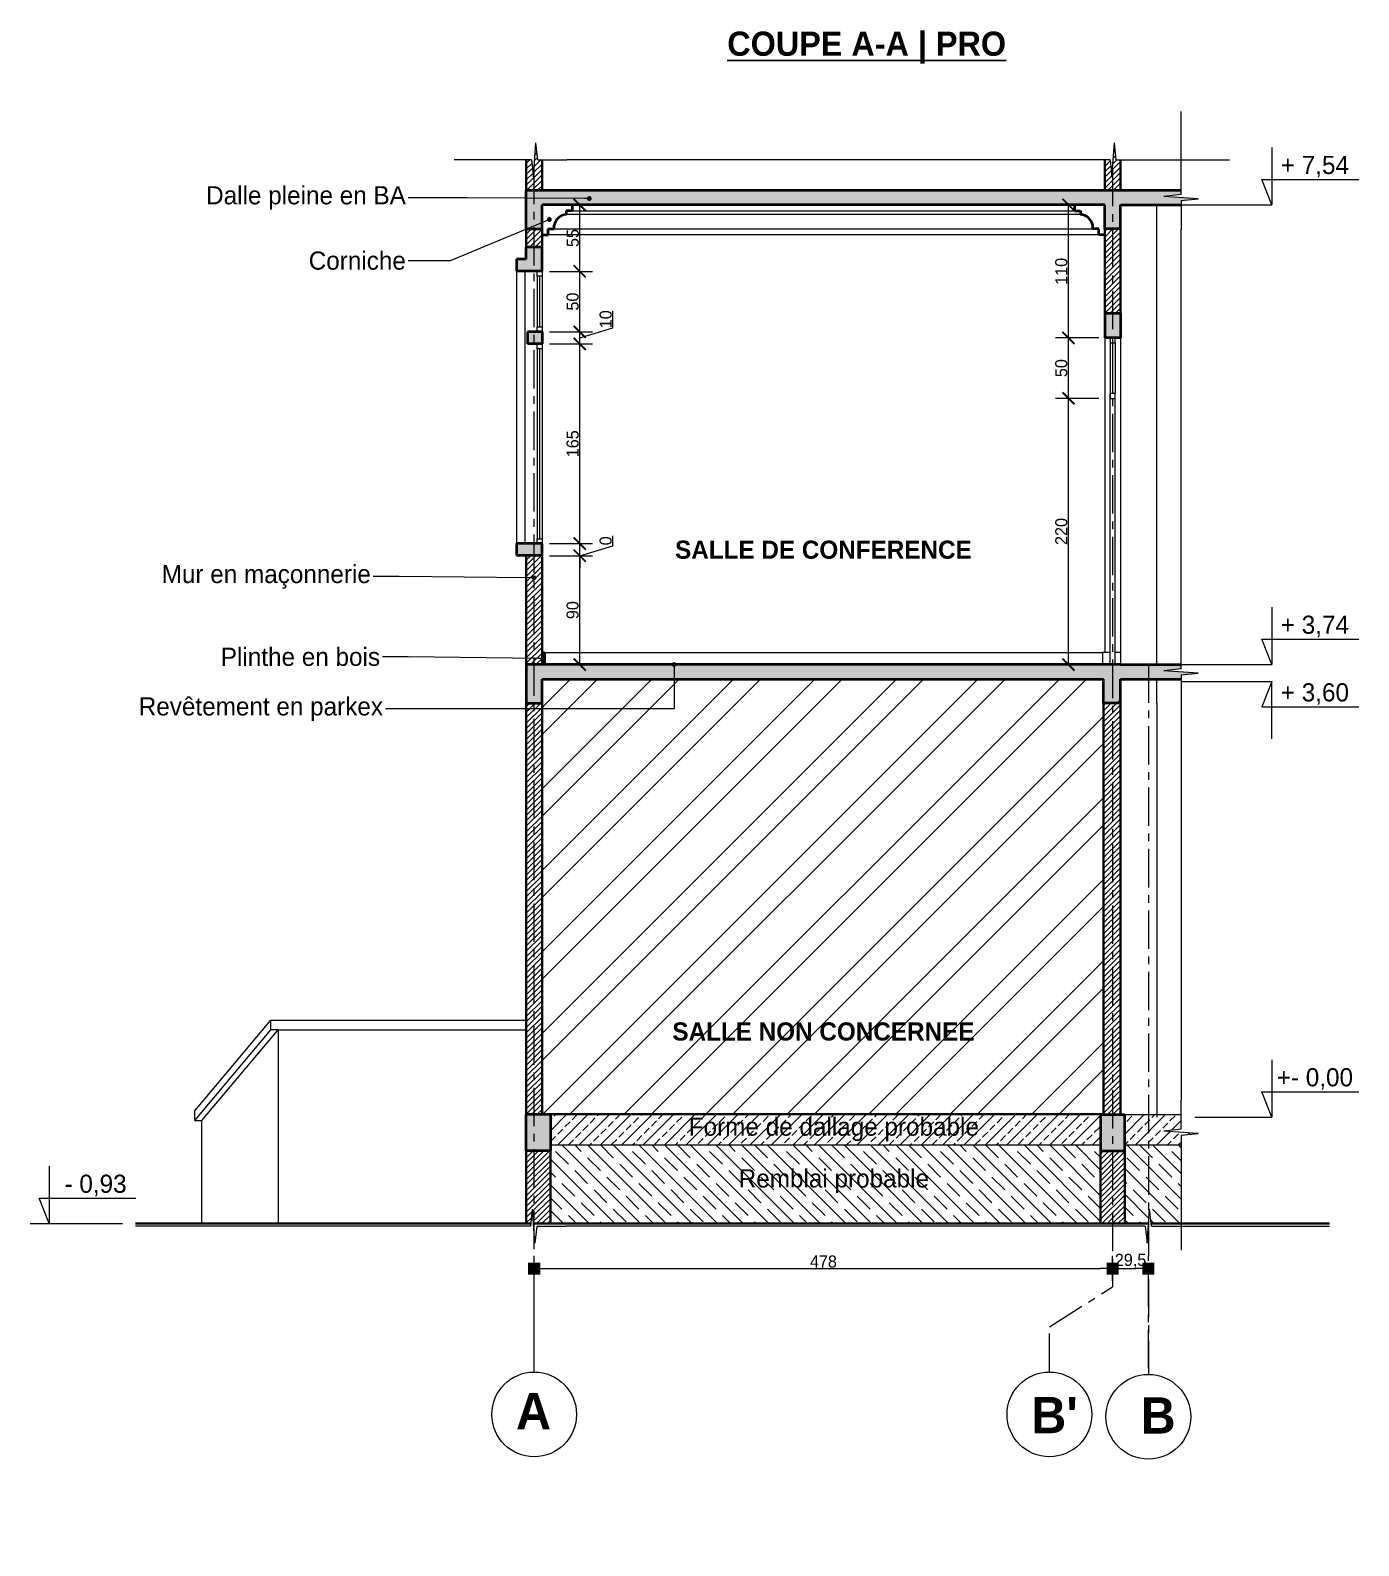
# Model space of a CAD drawing. Header units: centimetres. Extents: x -15293 to 11572, y -4790 to 2619.
# Drawn here: x 10301 to 11398, y -45 to 1208 of the extents above; entities that cross this region are included whole.
import ezdxf
from ezdxf import colors
from ezdxf.entities.mleader import LeaderData, LeaderLine
from ezdxf.math import Vec2, Vec3

# ---------------------------------------------------------------- set-up
doc = ezdxf.new("R2010")
doc.units = ezdxf.units.CM
doc.linetypes.add('Axe', pattern=[1093.611073, 529.166651, -211.666656, 141.111112, -211.666656])
doc.linetypes.add('CENTER', pattern=[50.8, 31.75, -6.35, 6.35, -6.35])
doc.layers.get('0').update_dxf_attribs({"lineweight": 0})
for name, color, linetype, lineweight in [('Hachure', 7, 'Continuous', 30), ('Symbole de rupture', 6, 'Continuous', 0), ('TSJ_MENUISERIE', 150, 'Continuous', 15), ('TSJ_MUR', 1, 'Continuous', 30), ('TSJ_TN', 34, 'Continuous', 30), ('TSJ_VUE', 5, 'Continuous', 13)]:
    doc.layers.add(name, color=color, linetype=linetype, lineweight=lineweight)
for name, color, linetype, lineweight, true_color in [('TSJ_AXE', 7, 'CENTER', 0, 0xb80000), ('TSJ_COUPE', 7, 'Continuous', 35, 0xff4747), ('TSJ_CREATION', 7, 'Continuous', 30, 0xf7821d), ('TSJ_HACHURE', 7, 'Axe', 0, 0x969696)]:
    doc.layers.add(name, color=color, linetype=linetype, lineweight=lineweight, true_color=true_color)
doc.layers.add('TSJ_COTATION', color=144, linetype='Continuous')
doc.layers.add('TSJ_TEXTE', color=6, linetype='Continuous')
doc.styles.get("Standard").update_dxf_attribs({"font": 'GOTHIC.TTF'})
doc.dimstyles.new('Axe cotation', dxfattribs={"dimtxt": 10, "dimasz": 10, "dimexe": 10.625, "dimexo": 5, "dimtad": 1, "dimtxsty": 'Standard', "dimblk": 'BOXFILLED', "dimcen": 8, "dimadec": 0, "dimazin": 0, "dimtfac": 1, "dimtmove": 0, "dimatfit": 3, "dimldrblk": 'BOXFILLED', "dimfxl": 1, "dimlwd": 9, "dimlwe": 9, "dimarcsym": 0})
doc.dimstyles.new('ISO-25', dxfattribs={"dimtxt": 10, "dimasz": 10, "dimexe": 10.625, "dimexo": 5, "dimtad": 1, "dimtxsty": 'Standard', "dimblk": 'ARCHTICK', "dimcen": 8, "dimadec": 0, "dimazin": 0, "dimtfac": 1, "dimtmove": 0, "dimatfit": 3, "dimldrblk": 'ARCHTICK', "dimfxl": 25, "dimfxlon": 1, "dimlwd": 9, "dimlwe": 9, "dimarcsym": 0})

# ---------------------------------------------------------------- blocks, each defined once
blk = doc.blocks.new('_Dot')
at = {"color": 0, "linetype": 'ByBlock', "lineweight": -2}
blk.add_line((-0.5, 0), (-1, 0), dxfattribs=at)
at = {"color": 0, "linetype": 'ByBlock', "const_width": 0.5}
blk.add_lwpolyline([(-0.25, 0, 1), (0.25, 0, 1)], format="xyb", close=True, dxfattribs=at)
blk = doc.blocks.new('_ArchTick')
at = {"color": 0, "linetype": 'ByBlock', "const_width": 0.15}
blk.add_lwpolyline([(-0.5, -0.5), (0.5, 0.5)], dxfattribs=at)
blk = doc.blocks.new('*D48')
at = {"layer": 'Defpoints', "color": 0, "transparency": 16777216}
for p in [(10723.5, 773.4), (10754.6, 773.4), (10723.5, 683.4)]:
    blk.add_point(p, dxfattribs=at)
at = {"layer": 'TSJ_COTATION', "color": 0, "lineweight": 9, "transparency": 16777216}
for p, q in [((10729.6, 773.4), (10765.3, 773.4)), ((10754.6, 683.4), (10754.6, 773.4)), ((10729.6, 683.4), (10765.3, 683.4))]:
    blk.add_line(p, q, dxfattribs=at)
at = {"layer": 'TSJ_COTATION', "color": 0, "lineweight": 9, "transparency": 16777216, "xscale": 10, "yscale": 10, "zscale": 10}
for p, rotation in [((10754.6, 773.4), 90), ((10754.6, 683.4), 270)]:
    blk.add_blockref('_ArchTick', p, dxfattribs=dict(at, rotation=rotation))
at = {"layer": 'TSJ_COTATION', "color": 0, "transparency": 16777216, "insert": (10748.8, 728.4), "char_height": 10, "attachment_point": 5, "rotation": 90}
blk.add_mtext('90', dxfattribs=at)
blk = doc.blocks.new('*D49')
at = {"layer": 'Defpoints', "color": 0, "transparency": 16777216}
for p in [(10723.5, 948.4), (10754.6, 948.4), (10723.5, 783.4)]:
    blk.add_point(p, dxfattribs=at)
at = {"layer": 'TSJ_COTATION', "color": 0, "lineweight": 9, "transparency": 16777216}
for p, q in [((10729.6, 948.4), (10765.3, 948.4)), ((10754.6, 783.4), (10754.6, 948.4)), ((10729.6, 783.4), (10765.3, 783.4))]:
    blk.add_line(p, q, dxfattribs=at)
at = {"layer": 'TSJ_COTATION', "color": 0, "lineweight": 9, "transparency": 16777216, "xscale": 10, "yscale": 10, "zscale": 10}
for p, rotation in [((10754.6, 948.4), 90), ((10754.6, 783.4), 270)]:
    blk.add_blockref('_ArchTick', p, dxfattribs=dict(at, rotation=rotation))
at = {"layer": 'TSJ_COTATION', "color": 0, "transparency": 16777216, "insert": (10748.8, 865.9), "char_height": 10, "attachment_point": 5, "rotation": 90}
blk.add_mtext('165', dxfattribs=at)
blk = doc.blocks.new('*D50')
at = {"layer": 'Defpoints', "color": 0, "transparency": 16777216}
for p in [(10723.5, 958.4), (10754.6, 958.4), (10723.5, 948.4)]:
    blk.add_point(p, dxfattribs=at)
at = {"layer": 'TSJ_COTATION', "color": 0, "lineweight": 9, "transparency": 16777216}
for p, q in [((10782, 961.6), (10782, 975.9)), ((10729.6, 958.4), (10765.3, 958.4)), ((10754.6, 953.4), (10782, 961.6)), ((10754.6, 948.4), (10754.6, 958.4)), ((10729.6, 948.4), (10765.3, 948.4))]:
    blk.add_line(p, q, dxfattribs=at)
at = {"layer": 'TSJ_COTATION', "color": 0, "lineweight": 9, "transparency": 16777216, "xscale": 10, "yscale": 10, "zscale": 10}
for p, rotation in [((10754.6, 958.4), 90), ((10754.6, 948.4), 270)]:
    blk.add_blockref('_ArchTick', p, dxfattribs=dict(at, rotation=rotation))
at = {"layer": 'TSJ_COTATION', "color": 0, "transparency": 16777216, "insert": (10776.1, 968.8), "char_height": 10, "attachment_point": 5, "rotation": 90}
blk.add_mtext('10', dxfattribs=at)
blk = doc.blocks.new('*D51')
at = {"layer": 'Defpoints', "color": 0, "transparency": 16777216}
for p in [(10723.5, 1008.4), (10754.6, 1008.4), (10723.5, 958.4)]:
    blk.add_point(p, dxfattribs=at)
at = {"layer": 'TSJ_COTATION', "color": 0, "lineweight": 9, "transparency": 16777216}
for p, q in [((10729.6, 1008.4), (10765.3, 1008.4)), ((10754.6, 958.4), (10754.6, 1008.4)), ((10729.6, 958.4), (10765.3, 958.4))]:
    blk.add_line(p, q, dxfattribs=at)
at = {"layer": 'TSJ_COTATION', "color": 0, "lineweight": 9, "transparency": 16777216, "xscale": 10, "yscale": 10, "zscale": 10}
for p, rotation in [((10754.6, 1008.4), 90), ((10754.6, 958.4), 270)]:
    blk.add_blockref('_ArchTick', p, dxfattribs=dict(at, rotation=rotation))
at = {"layer": 'TSJ_COTATION', "color": 0, "transparency": 16777216, "insert": (10748.8, 983.4), "char_height": 10, "attachment_point": 5, "rotation": 90}
blk.add_mtext('50', dxfattribs=at)
blk = doc.blocks.new('*D52')
at = {"layer": 'Defpoints', "color": 0, "transparency": 16777216}
for p in [(10723.5, 1063.4), (10754.6, 1063.4), (10723.5, 1008.4)]:
    blk.add_point(p, dxfattribs=at)
at = {"layer": 'TSJ_COTATION', "color": 0, "lineweight": 9, "transparency": 16777216}
for p, q in [((10729.6, 1063.4), (10765.3, 1063.4)), ((10754.6, 1008.4), (10754.6, 1063.4)), ((10729.6, 1008.4), (10765.3, 1008.4))]:
    blk.add_line(p, q, dxfattribs=at)
at = {"layer": 'TSJ_COTATION', "color": 0, "lineweight": 9, "transparency": 16777216, "xscale": 10, "yscale": 10, "zscale": 10}
for p, rotation in [((10754.6, 1063.4), 90), ((10754.6, 1008.4), 270)]:
    blk.add_blockref('_ArchTick', p, dxfattribs=dict(at, rotation=rotation))
at = {"layer": 'TSJ_COTATION', "color": 0, "transparency": 16777216, "insert": (10748.9, 1035.9), "char_height": 10, "attachment_point": 5, "rotation": 90}
blk.add_mtext('55', dxfattribs=at)
blk = doc.blocks.new('*D53')
at = {"layer": 'Defpoints', "color": 0, "transparency": 16777216}
for p in [(10723.5, 773.4), (10723.5, 773.4), (10754.6, 773.4)]:
    blk.add_point(p, dxfattribs=at)
at = {"layer": 'TSJ_COTATION', "color": 0, "lineweight": 9, "transparency": 16777216}
for p, q in [((10782, 781.6), (10782, 789.7)), ((10754.6, 773.4), (10754.6, 783.4)), ((10754.6, 773.4), (10782, 781.6)), ((10729.6, 773.4), (10765.3, 773.4)), ((10729.6, 773.4), (10765.3, 773.4)), ((10754.6, 773.4), (10754.6, 763.4))]:
    blk.add_line(p, q, dxfattribs=at)
at = {"layer": 'TSJ_COTATION', "color": 0, "lineweight": 9, "transparency": 16777216, "xscale": 10, "yscale": 10, "zscale": 10}
for rotation in [90, 270]:
    blk.add_blockref('_ArchTick', (10754.6, 773.4), dxfattribs=dict(at, rotation=rotation))
at = {"layer": 'TSJ_COTATION', "color": 0, "transparency": 16777216, "insert": (10776.1, 785.7), "char_height": 10, "attachment_point": 5, "rotation": 90}
blk.add_mtext('0', dxfattribs=at)
blk = doc.blocks.new('*D54')
at = {"layer": 'Defpoints', "color": 0, "transparency": 16777216}
for p in [(11158.5, 903.4), (11193, 903.4), (11188.5, 683.4)]:
    blk.add_point(p, dxfattribs=at)
at = {"layer": 'TSJ_COTATION', "color": 0, "lineweight": 9, "transparency": 16777216}
for p, q in [((11183.5, 903.4), (11147.9, 903.4)), ((11158.5, 683.4), (11158.5, 903.4)), ((11183.5, 683.4), (11147.9, 683.4))]:
    blk.add_line(p, q, dxfattribs=at)
at = {"layer": 'TSJ_COTATION', "color": 0, "lineweight": 9, "transparency": 16777216, "xscale": 10, "yscale": 10, "zscale": 10}
for p, rotation in [((11158.5, 903.4), 90), ((11158.5, 683.4), 270)]:
    blk.add_blockref('_ArchTick', p, dxfattribs=dict(at, rotation=rotation))
at = {"layer": 'TSJ_COTATION', "color": 0, "lineweight": 9, "transparency": 16777216, "insert": (11152.6, 793.4), "char_height": 10, "attachment_point": 5, "rotation": 90}
blk.add_mtext('220', dxfattribs=at)
blk = doc.blocks.new('*D55')
at = {"layer": 'Defpoints', "color": 0, "transparency": 16777216}
for p in [(11158.5, 953.4), (11188.5, 953.4), (11193, 903.4)]:
    blk.add_point(p, dxfattribs=at)
at = {"layer": 'TSJ_COTATION', "color": 0, "lineweight": 9, "transparency": 16777216}
for p, q in [((11183.5, 953.4), (11147.9, 953.4)), ((11158.5, 903.4), (11158.5, 953.4)), ((11183.5, 903.4), (11147.9, 903.4))]:
    blk.add_line(p, q, dxfattribs=at)
at = {"layer": 'TSJ_COTATION', "color": 0, "lineweight": 9, "transparency": 16777216, "xscale": 10, "yscale": 10, "zscale": 10}
for p, rotation in [((11158.5, 953.4), 90), ((11158.5, 903.4), 270)]:
    blk.add_blockref('_ArchTick', p, dxfattribs=dict(at, rotation=rotation))
at = {"layer": 'TSJ_COTATION', "color": 0, "lineweight": 9, "transparency": 16777216, "insert": (11152.6, 928.4), "char_height": 10, "attachment_point": 5, "rotation": 90}
blk.add_mtext('50', dxfattribs=at)
blk = doc.blocks.new('*D56')
at = {"layer": 'Defpoints', "color": 0, "transparency": 16777216}
for p in [(11158.5, 1063.4), (11188.5, 1063.4), (11188.5, 953.4)]:
    blk.add_point(p, dxfattribs=at)
at = {"layer": 'TSJ_COTATION', "color": 0, "lineweight": 9, "transparency": 16777216}
for p, q in [((11183.5, 1063.4), (11147.9, 1063.4)), ((11158.5, 953.4), (11158.5, 1063.4)), ((11183.5, 953.4), (11147.9, 953.4))]:
    blk.add_line(p, q, dxfattribs=at)
at = {"layer": 'TSJ_COTATION', "color": 0, "lineweight": 9, "transparency": 16777216, "xscale": 10, "yscale": 10, "zscale": 10}
for p, rotation in [((11158.5, 1063.4), 90), ((11158.5, 953.4), 270)]:
    blk.add_blockref('_ArchTick', p, dxfattribs=dict(at, rotation=rotation))
at = {"layer": 'TSJ_COTATION', "color": 0, "transparency": 16777216, "insert": (11152.6, 1008.4), "char_height": 10, "attachment_point": 5, "rotation": 90}
blk.add_mtext('110', dxfattribs=at)
blk = doc.blocks.new('Marque de rupture')
at = {"layer": 'Symbole de rupture', "lineweight": 20}
for p, q in [((0, -3.6), (0, 20.4)), ((0, -3.6), (-14.1, -5.1)), ((14.1, -7.1), (-14.1, -5.1)), ((0, -8.6), (14.1, -7.1)), ((0, -8.6), (0, -32.6))]:
    blk.add_line(p, q, dxfattribs=at)
blk = doc.blocks.new('_BoxFilled')
at = {"color": 0, "linetype": 'ByBlock', "lineweight": -2}
blk.add_line((-0.5, 0), (-1, 0), dxfattribs=at)
at = {"color": 0, "linetype": 'ByBlock'}
blk.add_solid([(-0.5, 0.5), (0.5, 0.5), (-0.5, -0.5), (0.5, -0.5)], dxfattribs=at)
blk = doc.blocks.new('*D386')
at = {"layer": 'Defpoints', "color": 0, "linetype": 'ByBlock', "transparency": 16777216}
for p in [(11195, 184.2), (11195, 169.1), (10717, 98.7)]:
    blk.add_point(p, dxfattribs=at)
at = {"layer": 'TSJ_AXE', "color": 0, "linetype": 'ByBlock', "lineweight": 9, "transparency": 16777216}
for p, q in [((10717, 103.7), (10717, 194.8)), ((11195, 174.1), (11195, 194.8)), ((10727, 184.2), (11185, 184.2))]:
    blk.add_line(p, q, dxfattribs=at)
at = {"layer": 'TSJ_AXE', "color": 0, "linetype": 'ByBlock', "lineweight": 9, "transparency": 16777216, "xscale": 10, "yscale": 10, "zscale": 10, "rotation": 180}
blk.add_blockref('_BoxFilled', (10717, 184.2), dxfattribs=at)
at = {"layer": 'TSJ_AXE', "color": 0, "linetype": 'ByBlock', "lineweight": 9, "transparency": 16777216, "xscale": 10, "yscale": 10, "zscale": 10}
blk.add_blockref('_BoxFilled', (11195, 184.2), dxfattribs=at)
at = {"layer": 'TSJ_AXE', "color": 0, "linetype": 'ByBlock', "transparency": 16777216, "insert": (10956, 190), "char_height": 10, "attachment_point": 5}
blk.add_mtext('478', dxfattribs=at)
blk = doc.blocks.new('*D387')
at = {"layer": 'Defpoints', "color": 0, "transparency": 16777216}
for p in [(11224.5, 184.2), (11195, 169.1), (11224.5, 96.8)]:
    blk.add_point(p, dxfattribs=at)
at = {"layer": 'TSJ_AXE', "color": 0, "lineweight": 9, "transparency": 16777216}
for p, q in [((11195, 174.1), (11195, 194.8)), ((11224.5, 101.8), (11224.5, 194.8)), ((11205, 184.2), (11214.5, 184.2))]:
    blk.add_line(p, q, dxfattribs=at)
at = {"layer": 'TSJ_AXE', "color": 0, "lineweight": 9, "transparency": 16777216, "xscale": 10, "yscale": 10, "zscale": 10, "rotation": 180}
blk.add_blockref('_BoxFilled', (11195, 184.2), dxfattribs=at)
at = {"layer": 'TSJ_AXE', "color": 0, "lineweight": 9, "transparency": 16777216, "xscale": 10, "yscale": 10, "zscale": 10}
blk.add_blockref('_BoxFilled', (11224.5, 184.2), dxfattribs=at)
at = {"layer": 'TSJ_AXE', "color": 0, "transparency": 16777216, "insert": (11209.8, 190.5), "char_height": 10, "attachment_point": 5}
blk.add_mtext('29,5', dxfattribs=at)

msp = doc.modelspace()

# ---------------------------------------------------------------- hatches: boundary and pattern name
at = {"layer": 'Hachure', "true_color": 0xcd6928}
h = msp.add_hatch(color=32, dxfattribs=at)
h.dxf.hatch_style = 1
h.paths.add_polyline_path([(10725.5, 693.441), (10723.5, 693.441), (10723.5, 683.441), (10725.5, 683.441)])
at = {"layer": 'TSJ_HACHURE', "lineweight": 0, "true_color": 0xc7c8ca}
h = msp.add_hatch(dxfattribs=at)
h.set_pattern_fill('ANSI31', color=9)
h.set_pattern_definition([(45, (8661.058, 0), (-2.245064, 2.245064), [])])
h.paths.add_polyline_path([(10717, 281.441), (10710.5, 281.441), (10710.5, 221.441), (10714.299, 221.441), (10715.568, 233.408), (10716.414, 221.441), (10717, 221.441)])
h.paths.add_polyline_path([(10730.5, 281.441), (10717, 281.441), (10717, 221.441), (10730.5, 221.441)])
h.paths.add_polyline_path([(11195, 281.441), (11185, 281.441), (11185, 221.441), (11195, 221.441)])
h.paths.add_polyline_path([(11205, 281.441), (11195, 281.441), (11195, 221.441), (11205, 221.441)])
h.paths.add_polyline_path([(11195, 651.441), (11187.5, 651.441), (11187.5, 311.441), (11195, 311.441)])
h.paths.add_polyline_path([(11201.5, 651.441), (11195, 651.441), (11195, 311.441), (11201.5, 311.441)])
h.paths.add_polyline_path([(10723.5, 1100.441), (10719.932, 1100.441), (10718.432, 1114.583), (10716.432, 1086.3), (10714.932, 1100.441), (10710.5, 1100.441), (10710.5, 1075.441), (10723.5, 1075.441)])
h.paths.add_polyline_path([(11201.5, 1100.441), (11197.932, 1100.441), (11196.432, 1114.583), (11194.432, 1086.3), (11192.932, 1100.441), (11188.5, 1100.441), (11188.5, 1075.441), (11201.5, 1075.441)])
h.paths.add_polyline_path([(10723.5, 1043.441), (10710.852, 1043.441), (10710.5, 1043.295), (10710.5, 1028.441), (10723.5, 1028.441)])
h.paths.add_polyline_path([(10723.5, 773.441), (10710.5, 773.441), (10710.5, 683.441), (10723.5, 683.441)])
h.paths.add_polyline_path([(11201.5, 1043.441), (11188.5, 1043.441), (11188.5, 973.441), (11201.5, 973.441)])
h.paths.add_polyline_path([(10710.5, 1043.295), (10710.852, 1043.441), (10710.5, 1043.441)])
h.paths.add_polyline_path([(10710.5, 311.441), (10723.5, 311.441), (10723.5, 651.441), (10710.5, 651.441)])
at = {"layer": 'TSJ_HACHURE', "true_color": 0xc7c8ca}
h = msp.add_hatch(color=9, dxfattribs=at)
h.dxf.hatch_style = 1
h.paths.add_polyline_path([(10717, 311.441), (10710.5, 311.441), (10710.5, 281.441), (10717, 281.441)])
h.paths.add_polyline_path([(10730.5, 311.441), (10717, 311.441), (10717, 281.441), (10730.5, 281.441)])
h.paths.add_polyline_path([(11195, 311.441), (11185, 311.441), (11185, 281.441), (11195, 281.441)])
h.paths.add_polyline_path([(11205, 311.441), (11195, 311.441), (11195, 281.441), (11205, 281.441)])
h.paths.add_polyline_path([(11195, 671.441), (11187.5, 671.441), (11187.5, 651.441), (11195, 651.441)], flags=17)
h.paths.add_polyline_path([(11201.5, 671.441), (11195, 671.441), (11195, 651.441), (11201.5, 651.441)], flags=17)
h.paths.add_polyline_path([(10723.5, 1028.441), (10710.5, 1028.441), (10710.5, 1018.441), (10702.5, 1018.441), (10702.5, 1008.441), (10723.5, 1008.441)])
h.paths.add_polyline_path([(10723.5, 958.441), (10711.5, 958.441), (10711.5, 948.441), (10723.5, 948.441)])
h.paths.add_polyline_path([(10723.5, 783.441), (10702.5, 783.441), (10702.5, 773.441), (10723.5, 773.441)])
h.paths.add_polyline_path([(11201.5, 973.441), (11188.5, 973.441), (11188.5, 953.441), (11201.5, 953.441)])
h.paths.add_polyline_path([(10723.5, 1063.441), (11188.5, 1063.441), (11188.5, 1043.441), (11201.5, 1043.441), (11201.5, 1063.441), (11251.5, 1063.441), (11251.5, 1066.874), (11265.642, 1068.374), (11237.358, 1070.374), (11251.5, 1071.874), (11251.5, 1075.441), (11201.5, 1075.441), (11188.5, 1075.441), (10710.5, 1075.441), (10710.5, 1043.441), (10723.5, 1043.441)])
h.paths.add_polyline_path([(10723.5, 671.441), (11251.5, 671.441), (11251.5, 674.874), (11265.642, 676.374), (11237.358, 678.374), (11251.5, 679.874), (11251.5, 683.441), (11201.5, 683.441), (11188.5, 683.441), (10710.5, 683.441), (10710.5, 651.441), (10723.5, 651.441)])
at = {"layer": 'TSJ_HACHURE', "true_color": 0xc7c8ca, "transparency": 33554687}
h = msp.add_hatch(dxfattribs=at)
h.set_pattern_fill('ANSI32', color=9, scale=5)
h.set_pattern_definition([(45, (8661.06, 0), (-33.676, 33.676), []), (45, (8683.51, 0), (-33.676, 33.676), [])])
h.paths.add_polyline_path([(10832.555, 671.441), (10723.5, 671.441), (10723.5, 651.441), (10723.5, 646.855), (10832.555, 646.855)], flags=17)
h.paths.add_polyline_path([(10831.832, 364.253), (11080.699, 364.253), (11080.699, 397.073), (10831.832, 397.073)], flags=24)
h.paths.add_polyline_path([(10846.582, -483.573), (11095.449, -483.573), (11095.449, -450.754), (10846.582, -450.754)], flags=24)
h.paths.add_polyline_path([(11187.5, 312.441), (11187.5, 651.441), (11201.5, 651.441), (11201.5, 671.441), (10832.555, 671.441), (10832.555, 646.855), (10723.5, 646.855), (10723.5, 312.441)])
at = {"layer": 'TSJ_HACHURE'}
h = msp.add_hatch(dxfattribs=at)
h.set_pattern_fill('JIS_STN_2.5', color=256, scale=5)
h.set_pattern_definition([(45, (8661.058, -1665.209), (-8.838835, 8.838835), []), (45, (8669.883, -1665.209), (-8.838835, 8.838835), [6, -2.5])])
h.paths.add_polyline_path([(11224.5, 311.441), (11205, 311.441), (11205, 286.441), (11224.5, 286.441)])
h.paths.add_polyline_path([(11251.5, 294.441), (11265.642, 295.941), (11237.358, 297.941), (11251.5, 299.441), (11251.5, 311.441), (11224.5, 311.441), (11224.5, 286.441), (11251.5, 286.441)])
h.paths.add_polyline_path([(10819.505, 285.419), (11109.007, 285.419), (11109.007, 317.8), (10819.505, 317.8)], flags=9)
edge = h.paths.add_edge_path()
edge.add_line((11185, 286.441), (11185, 311.441))
edge.add_line((11185, 311.441), (11122.598, 311.441))
edge.add_arc((11121.598, 311.441), 1, -90, 0, ccw=False)
edge.add_arc((11121.598, 311.441), 1, 180, 270, ccw=False)
edge.add_line((11120.598, 311.441), (10730.5, 311.441))
edge.add_line((10730.5, 311.441), (10730.5, 286.441))
edge.add_line((10730.5, 286.441), (11185, 286.441))
h = msp.add_hatch(dxfattribs=at)
h.set_pattern_fill('JIS_STN_1E', color=256, scale=15, angle=90)
h.set_pattern_definition([(135, (8661.058, -1665.209), (-10.6066, -10.6066), []), (135, (8661.058, -1654.634), (-10.6066, -10.6066), [15, -7.5])])
h.paths.add_polyline_path([(11224.5, 286.441), (11205, 286.441), (11205, 281.441), (11205, 221.441), (11224.5, 221.441)])
h.paths.add_polyline_path([(11251.5, 270.441), (11251.5, 286.441), (11224.5, 286.441), (11224.5, 221.441), (11224.654, 221.441), (11225.5, 233.408), (11226.769, 221.441), (11251.5, 221.441)])
h.paths.add_polyline_path([(10868.865, 242.346), (11059.566, 242.346), (11059.566, 274.727), (10868.865, 274.727)], flags=24)
h.paths.add_polyline_path([(11185, 221.441), (11185, 274.855), (11121.598, 274.855), (11121.598, 286.441), (10730.5, 286.441), (10730.5, 221.441)])
h.paths.add_polyline_path([(11185, 274.855), (11185, 286.441), (11121.598, 286.441), (11121.598, 274.855)])

# ---------------------------------------------------------------- linework, layer by layer
at = {"layer": 'Hachure', "color": 9, "lineweight": 0, "true_color": 0xc7c8ca}
for p, q in [((10723.5, 311.441), (11185, 311.441)), ((11205, 311.441), (11251.5, 311.441)), ((11205, 311.441), (11218, 311.441)), ((10730.5, 286.441), (11185, 286.441)), ((11205, 286.441), (11251.5, 286.441))]:
    msp.add_line(p, q, dxfattribs=at)
at = {"layer": 'Symbole de rupture', "lineweight": 0}
for p, q in [((11251.5, 1095.874), (11251.5, 1140.441)), ((10690.932, 1100.441), (10650.932, 1100.441)), ((11168.932, 1100.441), (10743.932, 1100.441)), ((11221.932, 1100.441), (11291.5, 1100.441)), ((11251.5, 703.874), (11251.5, 1042.874)), ((11251.5, 650.874), (11251.5, 323.441)), ((11251.5, 270.441), (11251.5, 199.441)), ((10690.068, 219.266), (10387.632, 219.266)), ((11198, 219.266), (10743.068, 219.266)), ((11251, 219.266), (11374.061, 219.266))]:
    msp.add_line(p, q, dxfattribs=at)
at = {"layer": 'TSJ_AXE'}
for p, q in [((10717, 98.705), (10717, 1094.331)), ((11195, 1093.891), (11195, 204.903)), ((11195, 1093.891), (11195, 169.143)), ((11224.5, 683.441), (11224.5, 96.77)), ((11142.772, 136.2), (11195, 169.143)), ((11142.772, 98.705), (11142.772, 136.2))]:
    msp.add_line(p, q, dxfattribs=at)
at = {"layer": 'TSJ_AXE', "linetype": 'ByBlock'}
for centre in [(10717, 63.705), (11142.772, 63.705), (11224.5, 61.77)]:
    msp.add_circle(centre, 35, dxfattribs=at)
at = {"layer": 'TSJ_COTATION', "lineweight": 9}
for p, q in [((11251.5, 1063.441), (11326.5, 1063.441)), ((11251.5, 683.441), (11326.5, 683.441)), ((11251.5, 669.441), (11326.5, 669.441)), ((11262.868, 309.441), (11326.5, 309.441)), ((10300.648, 221.441), (10376.784, 221.441))]:
    msp.add_line(p, q, dxfattribs=at)
for points in [[(11326.5, 1110.781), (11326.5, 1063.441), (11318.299, 1084.424), (11398.299, 1084.424)], [(11326.5, 730.781), (11326.5, 683.441), (11318.299, 704.424), (11398.299, 704.424)], [(11326.5, 622.102), (11326.5, 669.441), (11318.299, 648.459), (11398.299, 648.459)], [(11326.5, 356.781), (11326.5, 309.441), (11318.299, 330.424), (11398.299, 330.424)], [(10316.163, 268.781), (10316.163, 221.441), (10307.962, 242.424), (10387.962, 242.424)]]:
    msp.add_lwpolyline(points, dxfattribs=at)
at = {"layer": 'TSJ_COUPE'}
for p, q in [((10710.5, 1075.441), (11251.5, 1075.441)), ((10710.5, 1043.441), (10710.5, 1075.441)), ((11188.5, 1063.441), (10723.5, 1063.441)), ((10723.5, 1043.441), (10723.5, 1063.441)), ((10748.5, 1058.441), (10743.5, 1058.441)), ((10743.5, 1058.441), (10743.5, 1055.441)), ((10748.5, 1063.441), (10748.5, 1058.441)), ((11163.5, 1063.441), (11163.5, 1058.441)), ((11163.5, 1058.441), (11168.5, 1058.441)), ((11168.5, 1058.441), (11168.5, 1055.441)), ((11188.5, 1043.441), (11188.5, 1063.441)), ((11201.5, 1063.441), (11251.5, 1063.441)), ((11201.5, 1043.441), (11201.5, 1063.441)), ((10710.5, 1043.441), (10723.5, 1043.441)), ((10728.5, 1038.441), (10728.5, 1043.441)), ((10728.5, 1043.441), (10733.5, 1043.441)), ((10733.5, 1043.441), (10733.5, 1046.441)), ((11178.5, 1043.441), (11178.5, 1046.441)), ((11183.5, 1043.441), (11178.5, 1043.441)), ((11183.5, 1038.441), (11183.5, 1043.441)), ((11201.5, 1043.441), (11188.5, 1043.441)), ((10723.5, 1028.441), (10710.5, 1028.441)), ((10710.5, 1018.441), (10710.5, 1028.441)), ((10723.5, 1038.441), (10728.5, 1038.441)), ((10723.5, 1008.441), (10723.5, 1028.441)), ((11188.5, 1038.441), (11183.5, 1038.441)), ((10710.5, 1018.441), (10702.5, 1018.441)), ((10702.5, 1018.441), (10702.5, 1008.441)), ((10723.5, 1008.441), (10702.5, 1008.441)), ((11201.5, 973.441), (11188.5, 973.441)), ((11188.5, 973.441), (11188.5, 953.441)), ((11201.5, 973.441), (11201.5, 953.441)), ((10723.5, 958.441), (10711.5, 958.441)), ((10711.5, 958.441), (10711.5, 948.441)), ((10723.5, 958.441), (10723.5, 948.441)), ((11201.5, 953.441), (11188.5, 953.441)), ((10723.5, 948.441), (10711.5, 948.441)), ((10723.5, 783.441), (10702.5, 783.441)), ((10702.5, 783.441), (10702.5, 773.441)), ((10723.5, 773.441), (10723.5, 783.441)), ((10723.5, 773.441), (10702.5, 773.441)), ((10723.5, 693.441), (10725.5, 693.441)), ((10725.5, 693.441), (10725.5, 683.441)), ((11188.5, 683.441), (10710.5, 683.441)), ((10710.5, 683.441), (10710.5, 651.441)), ((11201.5, 683.441), (11188.5, 683.441)), ((11201.5, 683.441), (11251.5, 683.441)), ((10723.5, 651.441), (10723.5, 671.441)), ((10723.5, 671.441), (11187.5, 671.441)), ((11187.5, 651.441), (11187.5, 671.441)), ((11201.5, 651.441), (11201.5, 671.441)), ((11201.5, 671.441), (11251.5, 671.441)), ((10710.5, 651.441), (10723.5, 651.441)), ((11201.5, 651.441), (11187.5, 651.441)), ((10730.5, 311.441), (10710.5, 311.441)), ((10710.5, 281.441), (10710.5, 311.441)), ((10730.5, 311.441), (10730.5, 281.441)), ((11185, 311.441), (11205, 311.441)), ((11185, 311.441), (11185, 281.441)), ((11205, 281.441), (11205, 311.441)), ((10730.5, 281.441), (10710.5, 281.441)), ((11185, 281.441), (11205, 281.441))]:
    msp.add_line(p, q, dxfattribs=at)
for centre, start, end in [((10744.418, 1044.366), 94.738068, 169.236357), ((11167.582, 1044.366), 10.763643, 85.261932)]:
    msp.add_arc(centre, 11.114, start, end, dxfattribs=at)
at = {"layer": 'TSJ_CREATION', "lineweight": 15}
for p, q in [((10436.5, 314.507), (10499.5, 389.441)), ((10499.5, 381.441), (10499.5, 389.441)), ((10499.5, 389.441), (10710.5, 389.441)), ((10436.5, 306.507), (10499.5, 381.441)), ((10442.5, 306.507), (10505.5, 381.441)), ((10505.5, 381.441), (10499.5, 381.441)), ((10505.5, 381.441), (10505.5, 221.507)), ((10505.5, 381.441), (10710.5, 381.441)), ((10436.5, 306.507), (10436.5, 314.507)), ((10436.5, 306.507), (10442.5, 306.507)), ((10442.5, 221.507), (10442.5, 306.507))]:
    msp.add_line(p, q, dxfattribs=at)
at = {"layer": 'TSJ_HACHURE', "color": 9, "lineweight": 0, "true_color": 0xc7c8ca}
msp.add_line((10723.5, 312.441), (11187.5, 312.441), dxfattribs=at)
at = {"layer": 'TSJ_MENUISERIE', "lineweight": 9}
for p, q in [((10719.5, 1004.441), (10719.5, 962.441)), ((10723.5, 1004.441), (10723.5, 962.441)), ((10719.5, 944.441), (10719.5, 787.441)), ((10721.5, 944.441), (10721.5, 787.441)), ((10723.5, 944.441), (10723.5, 787.441)), ((11193, 949.441), (11193, 907.441)), ((11195, 949.441), (11195, 907.441)), ((11197, 949.441), (11197, 907.441)), ((11193, 683.441), (11193, 907.441)), ((11197, 683.441), (11197, 907.441))]:
    msp.add_line(p, q, dxfattribs=at)
at = {"layer": 'TSJ_MENUISERIE', "lineweight": 20}
msp.add_line((10721.5, 1004.441), (10721.5, 962.441), dxfattribs=at)
for points in [[(10723.5, 1004.441), (10719.5, 1004.441), (10719.5, 1008.441), (10723.5, 1008.441)], [(10723.5, 958.441), (10719.5, 958.441), (10719.5, 962.441), (10723.5, 962.441)]]:
    msp.add_lwpolyline(points, close=True, dxfattribs=at)
at = {"layer": 'TSJ_MENUISERIE', "lineweight": 9}
for points in [[(11197, 953.441), (11193, 953.441), (11193, 949.441), (11197, 949.441)], [(10723.5, 944.441), (10719.5, 944.441), (10719.5, 948.441), (10723.5, 948.441)], [(11197, 907.441), (11193, 907.441), (11193, 903.441), (11197, 903.441)], [(10723.5, 783.441), (10719.5, 783.441), (10719.5, 787.441), (10723.5, 787.441)]]:
    msp.add_lwpolyline(points, close=True, dxfattribs=at)
at = {"layer": 'TSJ_MUR'}
for p, q in [((10710.5, 1075.441), (10710.5, 1100.441)), ((10723.5, 1075.441), (10723.5, 1100.441)), ((11188.5, 1075.441), (11188.5, 1100.441)), ((11201.5, 1075.441), (11201.5, 1100.441)), ((10710.5, 1028.441), (10710.5, 1043.441)), ((10723.5, 1043.441), (10723.5, 1028.441)), ((11188.5, 973.441), (11188.5, 1043.441)), ((11201.5, 973.441), (11201.5, 1043.441)), ((10710.5, 683.441), (10710.5, 773.441)), ((10723.5, 683.441), (10723.5, 773.441)), ((10710.5, 309.441), (10710.5, 651.441)), ((10723.5, 651.441), (10723.5, 311.441)), ((11187.5, 651.441), (11187.5, 311.441)), ((11201.5, 651.441), (11201.5, 311.441)), ((10710.5, 221.441), (10710.5, 281.441)), ((10730.5, 281.441), (10730.5, 221.441)), ((11185, 281.441), (11185, 221.441)), ((11205, 221.441), (11205, 281.441))]:
    msp.add_line(p, q, dxfattribs=at)
at = {"layer": 'TSJ_TN'}
for p, q in [((10387.632, 221.441), (10714.299, 221.441)), ((10716.414, 221.441), (11224.654, 221.441)), ((11226.733, 221.441), (11374.061, 221.441))]:
    msp.add_line(p, q, dxfattribs=at)
at = {"layer": 'TSJ_VUE', "lineweight": 9}
for p, q in [((11168.5, 1055.441), (10743.5, 1055.441)), ((10748.5, 1058.441), (11163.5, 1058.441)), ((11231.5, 683.441), (11231.5, 1063.441)), ((10733.5, 1043.441), (11178.5, 1043.441)), ((11183.5, 1038.441), (10728.5, 1038.441)), ((10702.5, 1008.441), (10702.5, 783.441)), ((10709.5, 783.441), (10709.5, 1008.441)), ((11188.5, 953.441), (11188.5, 693.441)), ((11201.5, 953.441), (11201.5, 683.441)), ((10725.5, 693.441), (11186.5, 693.441)), ((11186.5, 693.441), (11186.5, 683.441)), ((11193, 693.441), (11186.5, 693.441)), ((11201.5, 693.441), (11197, 693.441)), ((11231.5, 651.441), (11231.5, 671.441)), ((11231.5, 651.441), (11231.5, 309.441))]:
    msp.add_line(p, q, dxfattribs=at)

# ---------------------------------------------------------------- block references
at = {"rotation": 270}
for p in [(10723.5, 1100.441), (11201.5, 1100.441)]:
    msp.add_blockref('Marque de rupture', p, dxfattribs=at)
for p in [(11251.5, 683.441), (11251.5, 303.009)]:
    msp.add_blockref('Marque de rupture', p)
at = {"layer": 'Symbole de rupture', "lineweight": 0}
msp.add_blockref('Marque de rupture', (11251.5, 1075.441), dxfattribs=at)
at = {"layer": 'Symbole de rupture', "lineweight": 0, "xscale": -1, "rotation": 90}
msp.add_blockref('Marque de rupture', (10710.5, 219.266), dxfattribs=at)
at = {"layer": 'Symbole de rupture', "lineweight": 0, "rotation": 270}
msp.add_blockref('Marque de rupture', (11230.568, 219.266), dxfattribs=at)

# ---------------------------------------------------------------- texts
at = {"layer": 'TSJ_AXE', "char_height": 30, "attachment_point": 1}
for s, insert in [('{\\fCentury Gothic|b1|i0|c0|p34;A}', (10701.937, 81.451)), ("{\\fCentury Gothic|b1|i0|c0|p34;B'}", (11127.738, 78.16)), ('{\\fCentury Gothic|b1|i0|c0|p34;B}', (11218.088, 77.871))]:
    msp.add_mtext_dynamic_manual_height_columns(s, width=43.00473, gutter_width=12.5, heights=[0], dxfattribs=dict(at, insert=insert))
at = {"layer": 'TSJ_COTATION', "lineweight": 9, "char_height": 15, "attachment_point": 5}
for s, width, heights, insert in [('\\pi-45,l60,t60;+ 7,54', 111.60365, [0], (11354.619, 1094.949)), ('\\pi-45,l60,t60;+ 3,74', 111.60365, [0], (11354.619, 714.949)), ('\\pi-45,l60,t60;+ 3,60', 111.60365, [0], (11354.619, 659.07)), ('\\pi-45,l60,t60;+- 0,00', 111.60365, [0], (11354.619, 340.949)), ('Forme de dallage probable', 570.44517, [2.167], (10964.634, 299.285)), ('Remblai probable', 570.44517, [2.167], (10964.634, 256.497)), ('\\pi-45,l60,t60; - 0,93', 111.60365, [0], (10344.282, 252.949))]:
    msp.add_mtext_dynamic_manual_height_columns(s, width=width, gutter_width=12.5, heights=heights, dxfattribs=dict(at, insert=insert))
at = {"layer": 'TSJ_TEXTE', "attachment_point": 5}
for s, width, insert, char_height in [('{\\fCentury Gothic|b1|i0|c0|p34;\\LCOUPE A-A | PRO}', 501.59822, (10991.75, 1193.312), 20), ('{\\fCentury Gothic|b1|i0|c0|p34;SALLE DE CONFERENCE}', 448.3872, (10956, 778.271), 15), ('{\\fCentury Gothic|b1|i0|c0|p34;SALLE NON CONCERNEE}', 357.33725, (10956, 380.102), 15)]:
    msp.add_mtext_dynamic_manual_height_columns(s, width=width, gutter_width=12.5, heights=[2.167], dxfattribs=dict(at, insert=insert, char_height=char_height))

# ---------------------------------------------------------------- dimensions: what is measured, and where the dimension line sits
at = {"layer": 'TSJ_AXE', "linetype": 'ByBlock'}
dim = msp.add_linear_dim(base=(11195, 184.158), p1=(10717, 98.705), p2=(11195, 169.143), dimstyle='Axe cotation', dxfattribs=at)
dim.commit()
dim.dimension.update_dxf_attribs({"geometry": '*D386', "text_midpoint": (10956, 190.034)})
at = {"layer": 'TSJ_AXE'}
dim = msp.add_linear_dim(base=(11224.5, 184.158), p1=(11195, 169.143), p2=(11224.5, 96.77), dimstyle='Axe cotation', dxfattribs=at)
dim.commit()
dim.dimension.update_dxf_attribs({"geometry": '*D387', "text_midpoint": (11209.75, 190.493)})
at = {"layer": 'TSJ_COTATION'}
for base, p1, p2, angle, picture, middle in [((10754.638, 1063.441), (10723.5, 1008.441), (10723.5, 1063.441), 270, '*D52', (10748.887, 1035.941)), ((11158.5, 1063.441), (11188.5, 953.441), (11188.5, 1063.441), 90, '*D56', (11152.624, 1008.441)), ((10754.638, 1008.441), (10723.5, 958.441), (10723.5, 1008.441), 270, '*D51', (10748.761, 983.441)), ((10754.638, 958.441), (10723.5, 948.441), (10723.5, 958.441), 270, '*D50', (10776.078, 962.262)), ((10754.638, 948.441), (10723.5, 783.441), (10723.5, 948.441), 270, '*D49', (10748.761, 865.941)), ((10754.637859152, 773.441433507), (10723.500213486, 773.441433507), (10723.500213486, 773.441433507), 270, '*D53', (10776.078418295, 782.261560121))]:
    dim = msp.add_linear_dim(base=base, p1=p1, p2=p2, angle=angle, dimstyle='ISO-25', override={"dimtmove": 1}, dxfattribs=at)
    dim.commit()
    dim.dimension.update_dxf_attribs({"geometry": picture, "text_midpoint": middle})
at = {"layer": 'TSJ_COTATION', "lineweight": 9}
dim = msp.add_linear_dim(base=(11158.5, 953.441), p1=(11193, 903.441), p2=(11188.5, 953.441), angle=90, dimstyle='ISO-25', override={"dimtmove": 1}, dxfattribs=at)
dim.commit()
dim.dimension.update_dxf_attribs({"geometry": '*D55', "text_midpoint": (11152.624, 928.441)})
dim = msp.add_linear_dim(base=(11158.5, 903.441), p1=(11188.5, 683.441), p2=(11193, 903.441), angle=90, dimstyle='ISO-25', dxfattribs=at)
dim.commit()
dim.dimension.update_dxf_attribs({"geometry": '*D54', "text_midpoint": (11152.624, 793.441)})
at = {"layer": 'TSJ_COTATION'}
dim = msp.add_aligned_dim(p1=(10723.5, 683.441), p2=(10723.5, 773.441), distance=-31.138, dimstyle='ISO-25', dxfattribs=at)
dim.commit()
dim.dimension.update_dxf_attribs({"geometry": '*D48', "text_midpoint": (10748.761, 728.441)})

# ---------------------------------------------------------------- leaders
at = {"layer": 'TSJ_COTATION', "lineweight": 9}
ml = msp.add_multileader_mtext('Standard', dxfattribs=at)
ml.set_content('Dalle pleine en BA', color=256)
ml.set_leader_properties(lineweight=0)
ml.set_arrow_properties(name='DOT')
ml.build(insert=Vec2(0, 0))
ctx = ml.context
ctx.base_point, ctx.char_height, ctx.plane_origin = Vec3(10425.969, 1069.244), 15, Vec3(10898.217, 1071.721)
ctx.text_align_type = 2
notes = []
notes.append((ctx, [(1, (1, 1, 0), (10661.639, 1069.244), (-1, 0), 48.673, [(0, [(10762.563, 1068.561)], 0, [])])]))
ctx.mtext.insert, ctx.mtext.alignment, ctx.mtext.flow_direction = Vec3(10610.967, 1078.773), 3, 5
ml = msp.add_multileader_mtext('Standard', dxfattribs=at)
ml.set_content('Corniche', color=256)
ml.set_leader_properties(lineweight=0)
ml.set_arrow_properties(name='DOT')
ml.build(insert=Vec2(0, 0))
ctx = ml.context
ctx.base_point, ctx.char_height, ctx.plane_origin = Vec3(10517.498, 1017.109), 15, Vec3(10865.223, 1054.391)
ctx.text_align_type = 2
notes.append((ctx, [(1, (1, 1, 0), (10647.579, 1017.109), (-1, 0), 34.613, [(0, [(10729.569, 1051.231)], 0, [])])]))
ctx.mtext.insert, ctx.mtext.alignment, ctx.mtext.flow_direction = Vec3(10610.967, 1024.798), 3, 5
ml = msp.add_multileader_mtext('Standard', dxfattribs=at)
ml.set_content('Mur en maçonnerie', color=256)
ml.set_leader_properties(lineweight=0)
ml.set_arrow_properties(name='DOT')
ml.build(insert=Vec2(0, 0))
ctx = ml.context
ctx.base_point, ctx.char_height, ctx.plane_origin = Vec3(10382.088, 756.332), 15, Vec3(10717.031, 758.226)
ctx.text_align_type = 2
notes.append((ctx, [(1, (1, 1, 0), (10605.347, 756.332), (-1, 0), 21.312, [(0, [(10716.881, 755.066)], 0, [])])]))
ctx.mtext.insert, ctx.mtext.alignment, ctx.mtext.flow_direction = Vec3(10582.035, 765.775), 3, 5
ml = msp.add_multileader_mtext('Standard', dxfattribs=at)
ml.set_content('Plinthe en bois', color=256)
ml.set_leader_properties(lineweight=0)
ml.set_arrow_properties(name='DOT')
ml.build(insert=Vec2(0, 0))
ctx = ml.context
ctx.base_point, ctx.char_height, ctx.plane_origin = Vec3(10445.476, 689.708), 15, Vec3(10724.65, 691.602)
ctx.text_align_type = 2
notes.append((ctx, [(1, (1, 1, 0), (10612.967, 689.708), (-1, 0), 21.312, [(0, [(10724.5, 688.441)], 0, [])])]))
ctx.mtext.insert, ctx.mtext.alignment, ctx.mtext.flow_direction = Vec3(10589.655, 697.35), 3, 5
ml = msp.add_multileader_mtext('Standard', dxfattribs=at)
ml.set_content('Revêtement en parkex', color=256)
ml.set_leader_properties(lineweight=0)
ml.set_arrow_properties(name='DOT')
ml.build(insert=Vec2(0, 0))
ctx = ml.context
ctx.base_point, ctx.char_height, ctx.plane_origin = Vec3(10360.13, 646.855), 15, Vec3(10724.65, 648.426)
ctx.text_align_type = 2
notes.append((ctx, [(1, (1, 1, 0), (10832.555, 646.855), (-1, 0), 238.49, [(0, [(10832.555, 683.441)], 0, [])])]))
ctx.mtext.insert, ctx.mtext.alignment, ctx.mtext.flow_direction = Vec3(10592.065, 656.384), 3, 5
for ctx, leaders in notes:
    for number, flags, end, landing, length, lines in leaders:
        leader = LeaderData()
        leader.index, (leader.has_last_leader_line, leader.has_dogleg_vector, leader.attachment_direction) = number, flags
        leader.last_leader_point, leader.dogleg_vector, leader.dogleg_length = Vec3(end), Vec3(landing), length
        for number, points, colour, breaks in lines:
            line = LeaderLine()
            line.index, line.vertices, line.color, line.breaks = number, Vec3.list(points), colors.encode_raw_color(colour), breaks
            leader.lines.append(line)
        ctx.leaders.append(leader)

doc.saveas('drawing.dxf')
